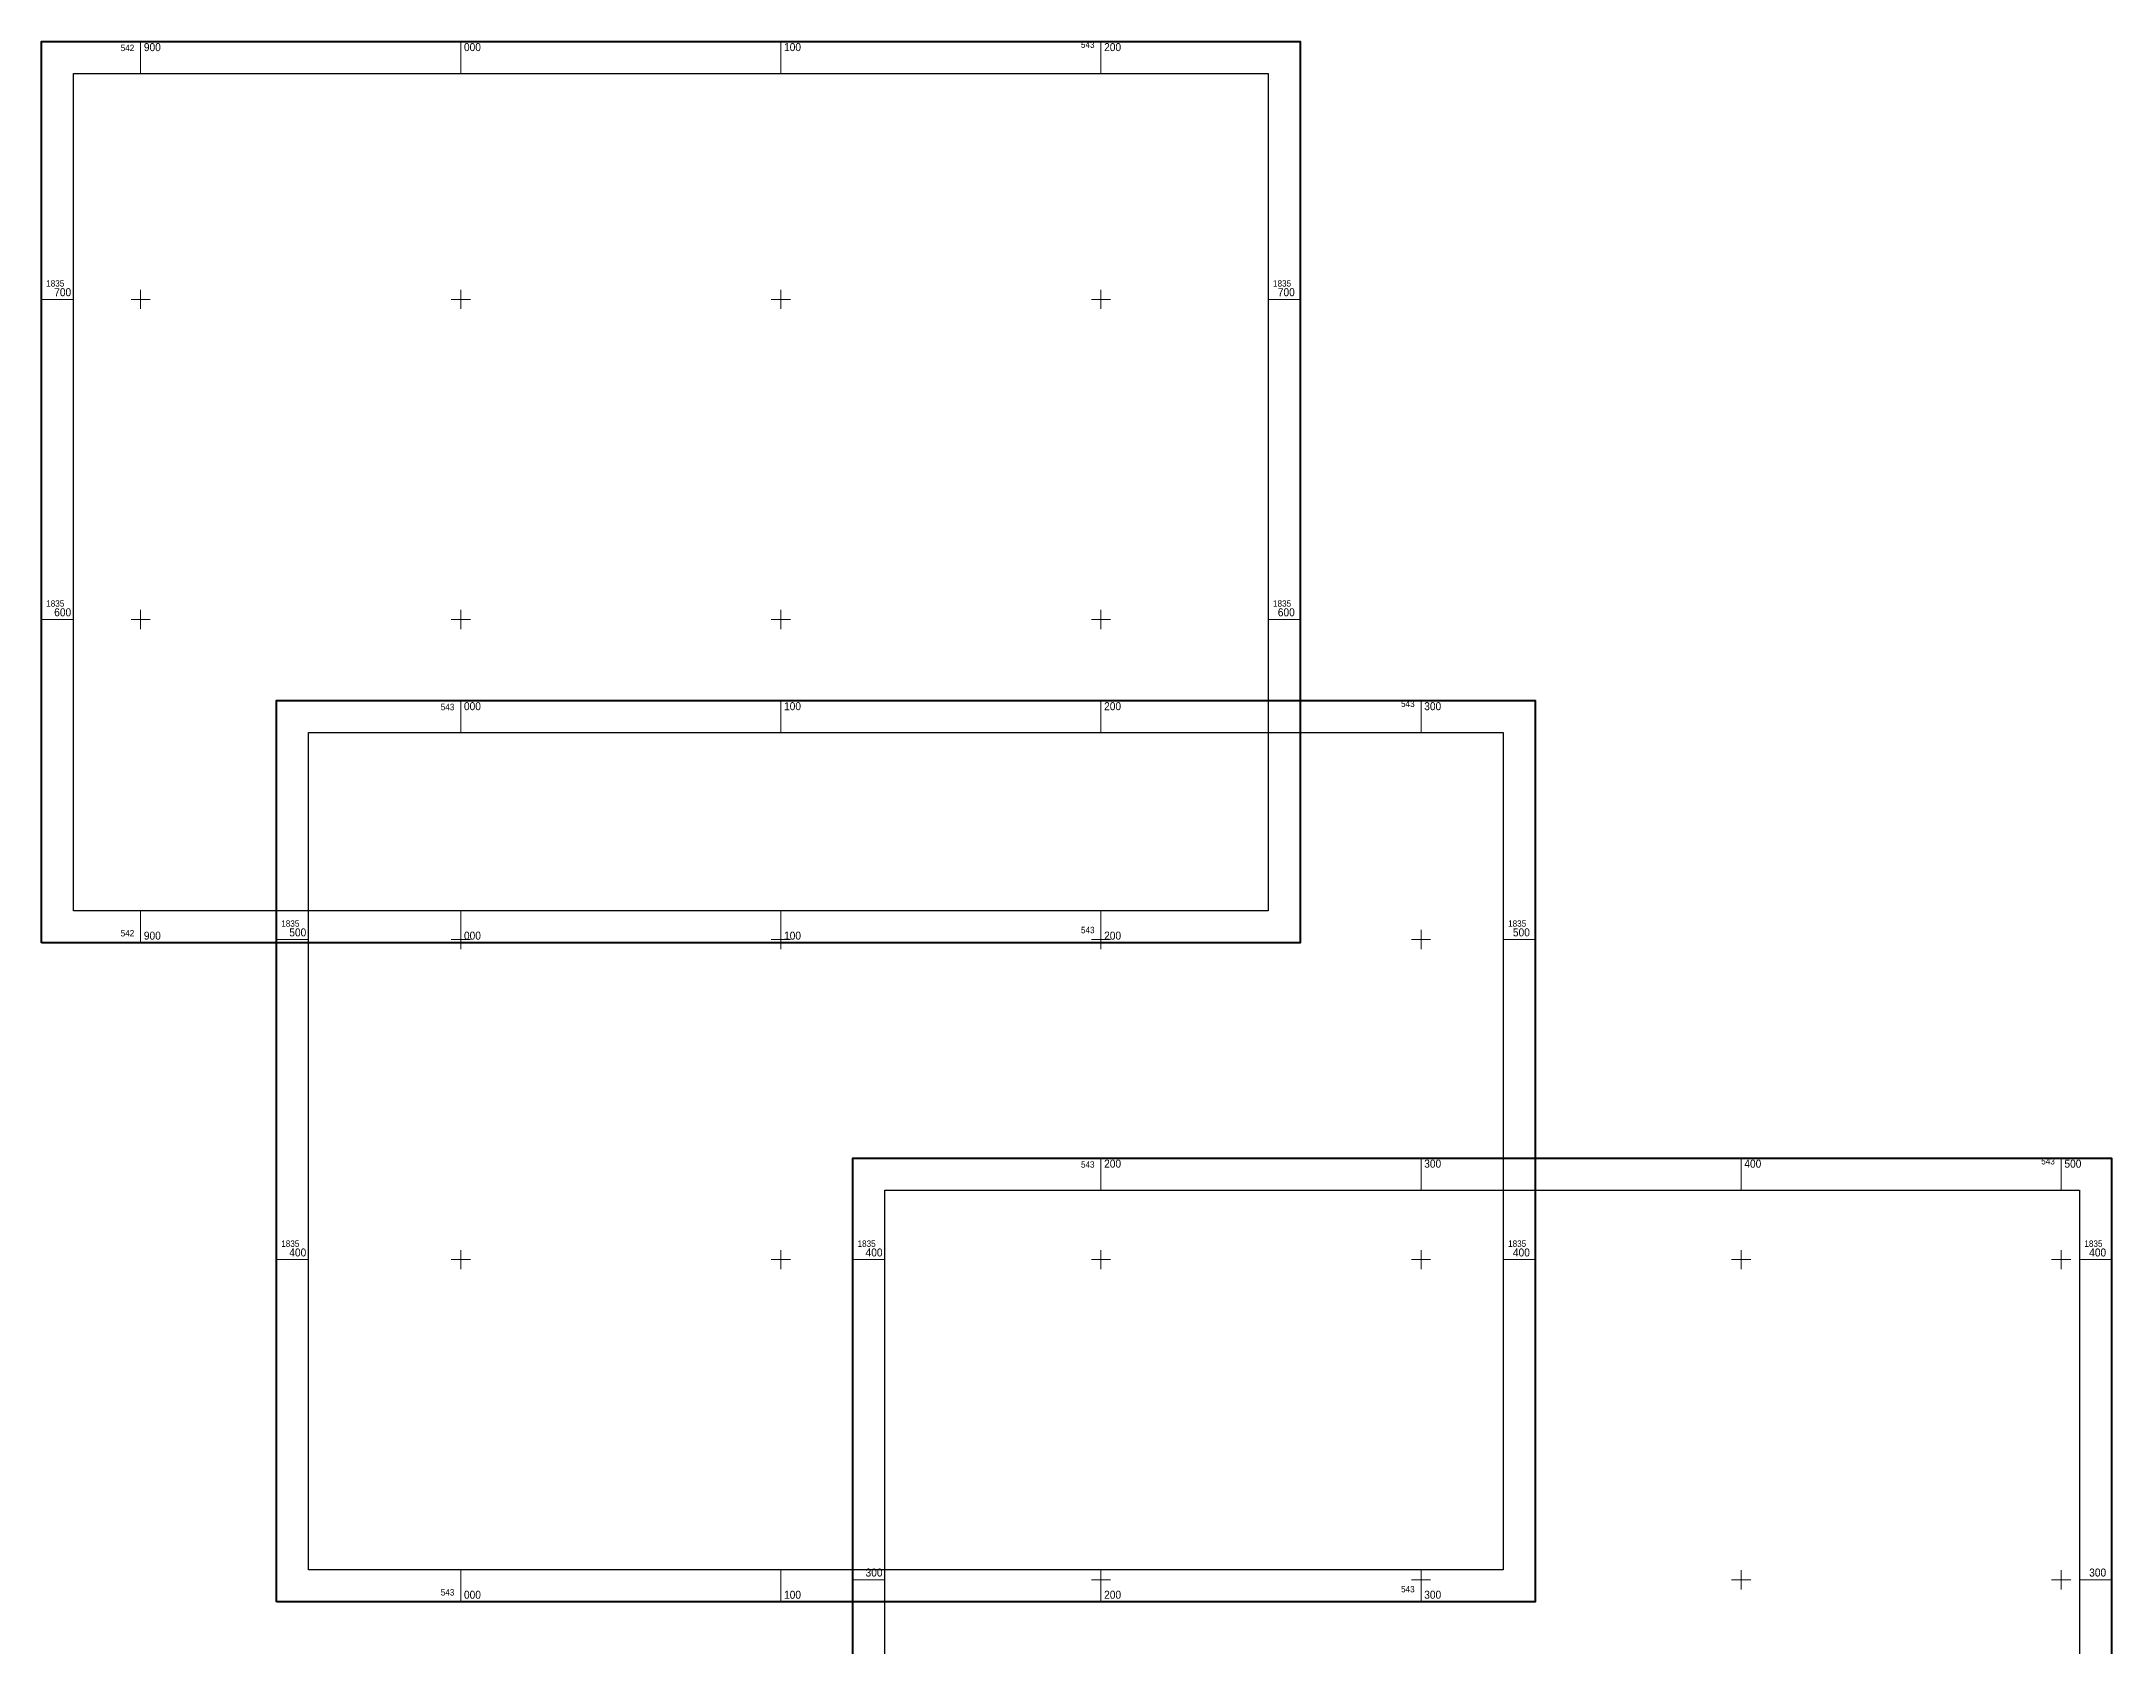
# Model space of a CAD drawing. Header units: metres. Extents: x 542869 to 545424, y 1823472 to 1835781.
# Drawn here: x 542869 to 543516, y 1835279 to 1835781 of the extents above; entities that cross this region are included whole.
import ezdxf
from ezdxf.enums import TextEntityAlignment as Align

# ---------------------------------------------------------------- set-up
doc = ezdxf.new("R2010")
doc.units = ezdxf.units.M
for name, color, linetype, lineweight in [('10', 7, 'Continuous', 13), ('11', 7, 'Continuous', 13), ('9', 7, 'Continuous', 13)]:
    doc.layers.add(name, color=color, linetype=linetype, lineweight=lineweight)

msp = doc.modelspace()

# ---------------------------------------------------------------- linework, layer by layer
at = {"layer": '10'}
for p, q in [((543000, 1835564.66), (543000, 1835574.66)), ((543100, 1835564.66), (543100, 1835574.66)), ((543200, 1835564.66), (543200, 1835574.66)), ((543300, 1835564.66), (543300, 1835574.66)), ((543000, 1835497), (543000, 1835503)), ((543100, 1835497), (543100, 1835503)), ((543200, 1835497), (543200, 1835503)), ((543300, 1835497), (543300, 1835503)), ((542942.43, 1835500), (542952.43, 1835500)), ((542997, 1835500), (543003, 1835500)), ((543097, 1835500), (543103, 1835500)), ((543197, 1835500), (543203, 1835500)), ((543297, 1835500), (543303, 1835500)), ((543325.7, 1835500), (543335.7, 1835500)), ((542942.43, 1835400), (542952.43, 1835400)), ((542997, 1835400), (543003, 1835400)), ((543000, 1835397), (543000, 1835403)), ((543097, 1835400), (543103, 1835400)), ((543100, 1835397), (543100, 1835403)), ((543197, 1835400), (543203, 1835400)), ((543200, 1835397), (543200, 1835403)), ((543297, 1835400), (543303, 1835400)), ((543300, 1835397), (543300, 1835403)), ((543325.7, 1835400), (543335.7, 1835400)), ((543000, 1835293.07), (543000, 1835303.07)), ((543100, 1835293.07), (543100, 1835303.07)), ((543200, 1835293.07), (543200, 1835303.07)), ((543300, 1835293.07), (543300, 1835303.07))]:
    msp.add_line(p, q, dxfattribs=at)
at = {"layer": '10', "lineweight": 40}
msp.add_lwpolyline([(542942.43, 1835293.07), (542942.43, 1835574.66), (543335.7, 1835574.66), (543335.7, 1835293.07)], close=True, dxfattribs=at)
at = {"layer": '10', "lineweight": 25}
msp.add_lwpolyline([(542952.43, 1835303.07), (542952.43, 1835564.66), (543325.7, 1835564.66), (543325.7, 1835303.07)], close=True, dxfattribs=at)
at = {"layer": '11'}
for p, q in [((543200, 1835421.74), (543200, 1835431.74)), ((543300, 1835421.74), (543300, 1835431.74)), ((543400, 1835421.74), (543400, 1835431.74)), ((543500, 1835421.74), (543500, 1835431.74)), ((543122.47, 1835400), (543132.47, 1835400)), ((543197, 1835400), (543203, 1835400)), ((543200, 1835397), (543200, 1835403)), ((543297, 1835400), (543303, 1835400)), ((543300, 1835397), (543300, 1835403)), ((543397, 1835400), (543403, 1835400)), ((543400, 1835397), (543400, 1835403)), ((543497, 1835400), (543503, 1835400)), ((543500, 1835397), (543500, 1835403)), ((543505.74, 1835400), (543515.74, 1835400)), ((543200, 1835297), (543200, 1835303)), ((543300, 1835297), (543300, 1835303)), ((543400, 1835297), (543400, 1835303)), ((543500, 1835297), (543500, 1835303)), ((543122.47, 1835300), (543132.47, 1835300)), ((543197, 1835300), (543203, 1835300)), ((543297, 1835300), (543303, 1835300)), ((543397, 1835300), (543403, 1835300)), ((543497, 1835300), (543503, 1835300)), ((543505.74, 1835300), (543515.74, 1835300))]:
    msp.add_line(p, q, dxfattribs=at)
at = {"layer": '11', "lineweight": 40}
msp.add_lwpolyline([(543122.47, 1835150.15), (543122.47, 1835431.74), (543515.74, 1835431.74), (543515.74, 1835150.15)], close=True, dxfattribs=at)
at = {"layer": '11', "lineweight": 25}
msp.add_lwpolyline([(543132.47, 1835160.15), (543132.47, 1835421.74), (543505.74, 1835421.74), (543505.74, 1835160.15)], close=True, dxfattribs=at)
at = {"layer": '9'}
for p, q in [((542900, 1835770.57), (542900, 1835780.57)), ((543000, 1835770.57), (543000, 1835780.57)), ((543100, 1835770.57), (543100, 1835780.57)), ((543200, 1835770.57), (543200, 1835780.57)), ((542900, 1835697), (542900, 1835703)), ((543000, 1835697), (543000, 1835703)), ((543100, 1835697), (543100, 1835703)), ((543200, 1835697), (543200, 1835703)), ((542868.99, 1835700), (542878.99, 1835700)), ((542897, 1835700), (542903, 1835700)), ((542997, 1835700), (543003, 1835700)), ((543097, 1835700), (543103, 1835700)), ((543197, 1835700), (543203, 1835700)), ((543252.26, 1835700), (543262.26, 1835700)), ((542868.99, 1835600), (542878.99, 1835600)), ((542897, 1835600), (542903, 1835600)), ((542900, 1835597), (542900, 1835603)), ((542997, 1835600), (543003, 1835600)), ((543000, 1835597), (543000, 1835603)), ((543097, 1835600), (543103, 1835600)), ((543100, 1835597), (543100, 1835603)), ((543197, 1835600), (543203, 1835600)), ((543200, 1835597), (543200, 1835603)), ((543252.26, 1835600), (543262.26, 1835600)), ((542900, 1835498.98), (542900, 1835508.98)), ((543000, 1835498.98), (543000, 1835508.98)), ((543100, 1835498.98), (543100, 1835508.98)), ((543200, 1835498.98), (543200, 1835508.98))]:
    msp.add_line(p, q, dxfattribs=at)
at = {"layer": '9', "lineweight": 40}
msp.add_lwpolyline([(542868.99, 1835498.98), (542868.99, 1835780.57), (543262.26, 1835780.57), (543262.26, 1835498.98)], close=True, dxfattribs=at)
at = {"layer": '9', "lineweight": 25}
msp.add_lwpolyline([(542878.99, 1835508.98), (542878.99, 1835770.57), (543252.26, 1835770.57), (543252.26, 1835508.98)], close=True, dxfattribs=at)

# ---------------------------------------------------------------- texts
at = {"layer": '10', "width": 0.95}
for p in [(542998, 1835571.66), (543298, 1835572.66), (542998, 1835295.07), (543298, 1835296.07)]:
    msp.add_text('543', height=2, dxfattribs=at).set_placement(p, align=Align.RIGHT)
for s, height, p in [('000', 2.5, (543001, 1835571.66)), ('100', 2.5, (543101, 1835571.66)), ('200', 2.5, (543201, 1835571.66)), ('300', 2.5, (543301, 1835571.66)), ('1835', 2, (542943.93, 1835504)), ('500', 2.5, (542946.43, 1835501)), ('1835', 2, (543327.2, 1835504)), ('500', 2.5, (543328.7, 1835501)), ('1835', 2, (542943.93, 1835404)), ('1835', 2, (543327.2, 1835404)), ('400', 2.5, (542946.43, 1835401)), ('400', 2.5, (543328.7, 1835401)), ('000', 2.5, (543001, 1835294.07)), ('100', 2.5, (543101, 1835294.07)), ('200', 2.5, (543201, 1835294.07)), ('300', 2.5, (543301, 1835294.07))]:
    msp.add_text(s, height=height, dxfattribs=at).set_placement(p)
at = {"layer": '11', "width": 0.95}
for s, height, p in [('200', 2.5, (543201, 1835428.74)), ('300', 2.5, (543301, 1835428.74)), ('400', 2.5, (543401, 1835428.74)), ('500', 2.5, (543501, 1835428.74)), ('1835', 2, (543123.97, 1835404)), ('1835', 2, (543507.24, 1835404)), ('400', 2.5, (543126.47, 1835401)), ('400', 2.5, (543508.74, 1835401)), ('300', 2.5, (543126.47, 1835301)), ('300', 2.5, (543508.74, 1835301))]:
    msp.add_text(s, height=height, dxfattribs=at).set_placement(p)
for p in [(543498, 1835429.74), (543198, 1835428.74)]:
    msp.add_text('543', height=2, dxfattribs=at).set_placement(p, align=Align.RIGHT)
at = {"layer": '9', "width": 0.95}
for s, p in [('543', (543198, 1835778.57)), ('542', (542898, 1835777.57)), ('542', (542898, 1835500.98)), ('543', (543198, 1835501.98))]:
    msp.add_text(s, height=2, dxfattribs=at).set_placement(p, align=Align.RIGHT)
for s, height, p in [('900', 2.5, (542901, 1835777.57)), ('000', 2.5, (543001, 1835777.57)), ('100', 2.5, (543101, 1835777.57)), ('200', 2.5, (543201, 1835777.57)), ('1835', 2, (542870.49, 1835704)), ('700', 2.5, (542872.99, 1835701)), ('1835', 2, (543253.76, 1835704)), ('700', 2.5, (543255.26, 1835701)), ('1835', 2, (542870.49, 1835604)), ('1835', 2, (543253.76, 1835604)), ('600', 2.5, (542872.99, 1835601)), ('600', 2.5, (543255.26, 1835601)), ('900', 2.5, (542901, 1835499.98)), ('000', 2.5, (543001, 1835499.98)), ('100', 2.5, (543101, 1835499.98)), ('200', 2.5, (543201, 1835499.98))]:
    msp.add_text(s, height=height, dxfattribs=at).set_placement(p)

doc.saveas('drawing.dxf')
